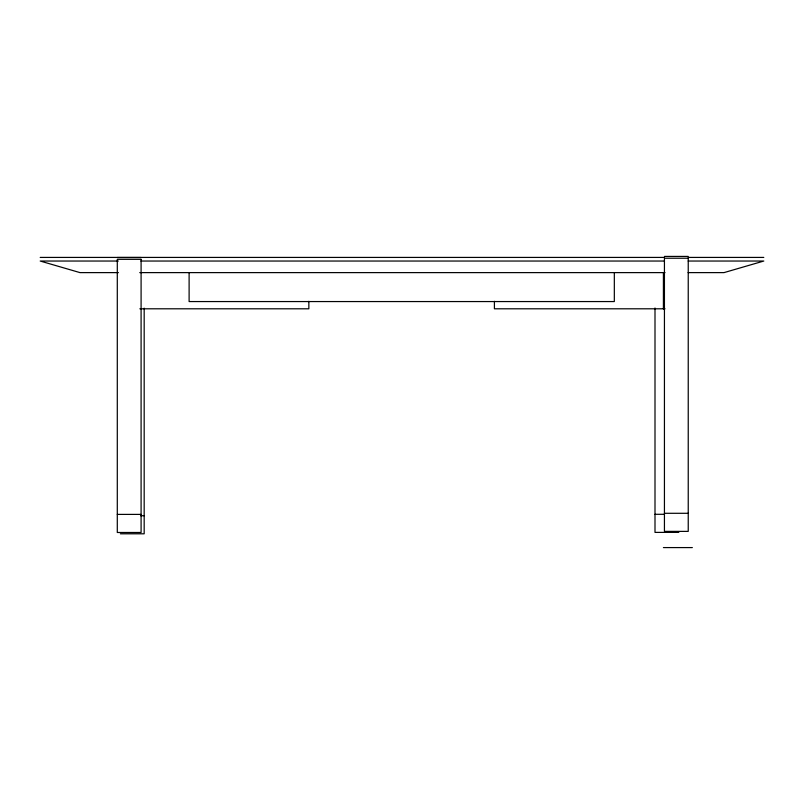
<?xml version="1.0" encoding="UTF-8"?>
<svg xmlns="http://www.w3.org/2000/svg" width="804" height="804" viewBox="0 0 804 804"><rect width="100%" height="100%" fill="white"/><g stroke="black" fill="none" stroke-linecap="round" stroke-linejoin="round"><path stroke-width="1.21" d="M664.436 256.416L688.234 256.416M40.2 257.421L664.345 257.421M688.194 257.421L763.8 257.421M117.294 257.521L141.092 257.521M118.319 261.039L40.2 261.039L79.998 272.616L118.409 272.616M140.911 261.039L664.345 261.039M688.194 261.039L763.8 261.039L724.002 272.616L688.103 272.616M139.745 272.616L665.009 272.616M139.846 308.796L308.847 308.796L308.847 301.319M665.009 308.796L494.41 308.796L494.41 301.319M664.436 513.294L688.234 513.294M117.294 514.399L141.092 514.399M654.999 514.299L663.823 514.299M140.69 515.716L144.177 515.716M678.797 532.389L654.999 532.389L654.999 307.992M120.379 533.806L144.177 533.806L144.177 308.153M663.411 547.584L692.355 547.584M663.823 272.616L663.823 308.796M663.662 272.616L663.662 308.796M663.411 272.616L663.411 308.796M614.326 272.616L614.326 301.56L189.111 301.56L189.111 272.616M688.234 258.225L664.436 258.225L664.436 531.384L688.234 531.384L688.234 258.225M141.092 259.33L117.294 259.33L117.294 532.489L141.092 532.489L141.092 259.33"/></g></svg>
